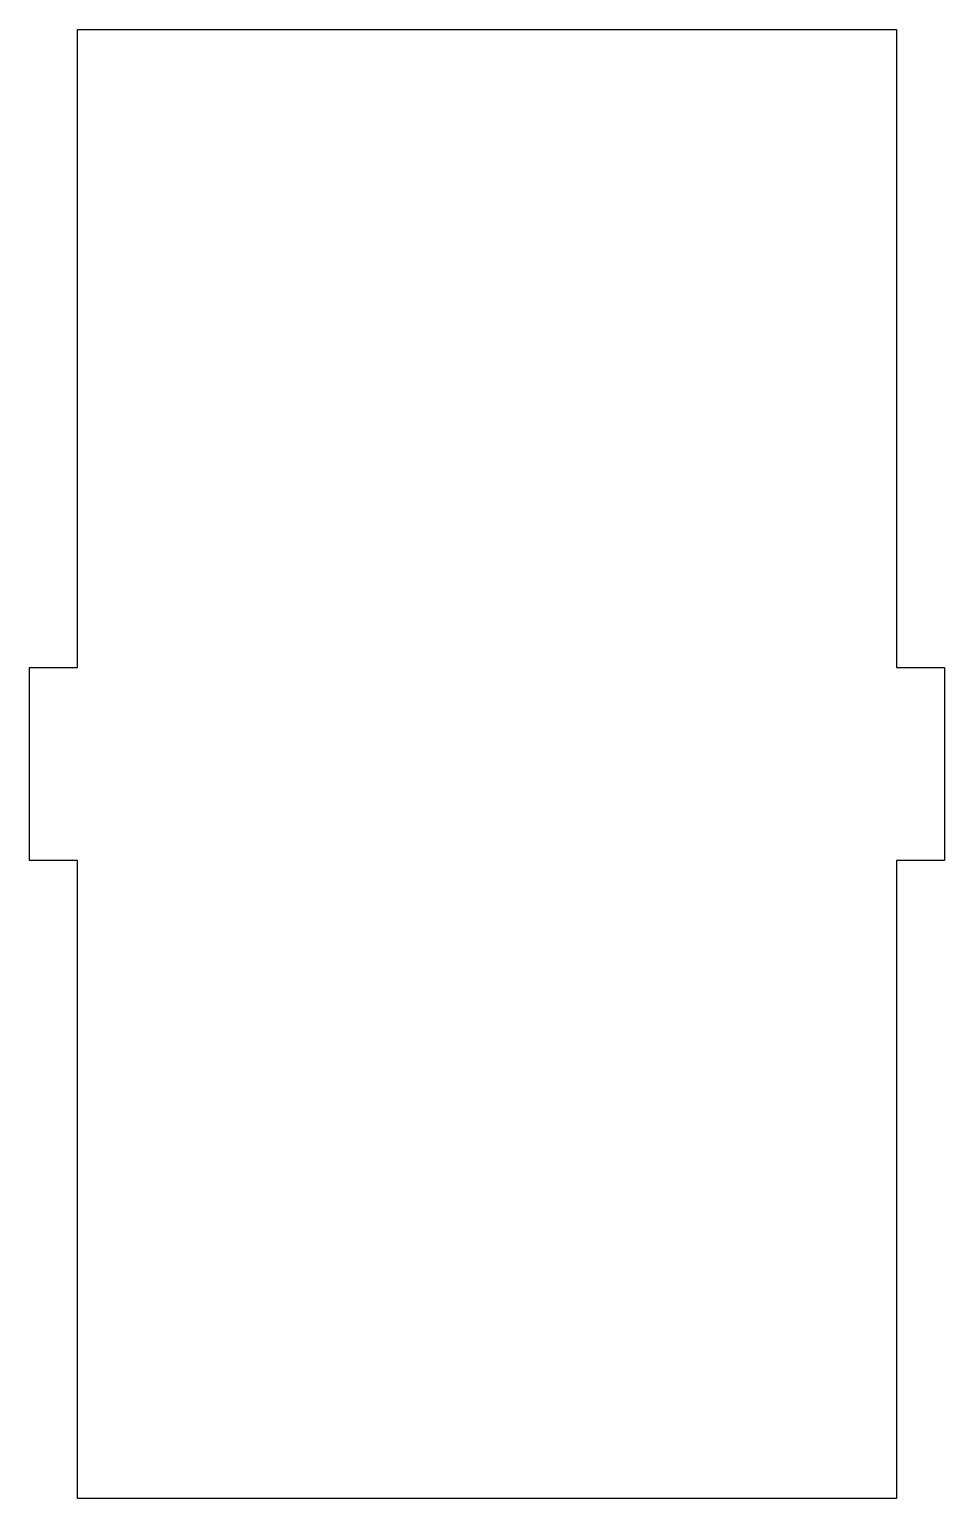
# Model space of a CAD drawing. Header units: millimetres. Extents: x -19 to 19, y -30.5 to 30.5.
import ezdxf

# ---------------------------------------------------------------- set-up
doc = ezdxf.new("R2010")
doc.units = ezdxf.units.MM
doc.layers.get('0').update_dxf_attribs({"linetype": 'CONTINUOUS'})

msp = doc.modelspace()

# ---------------------------------------------------------------- linework, layer by layer
msp.add_lwpolyline([(-17, 30.5), (17, 30.5), (17, 4), (19, 4), (19, -4), (17, -4), (17, -30.5), (-17, -30.5), (-17, -4), (-19, -4), (-19, 4), (-17, 4)], close=True)

doc.saveas('drawing.dxf')
